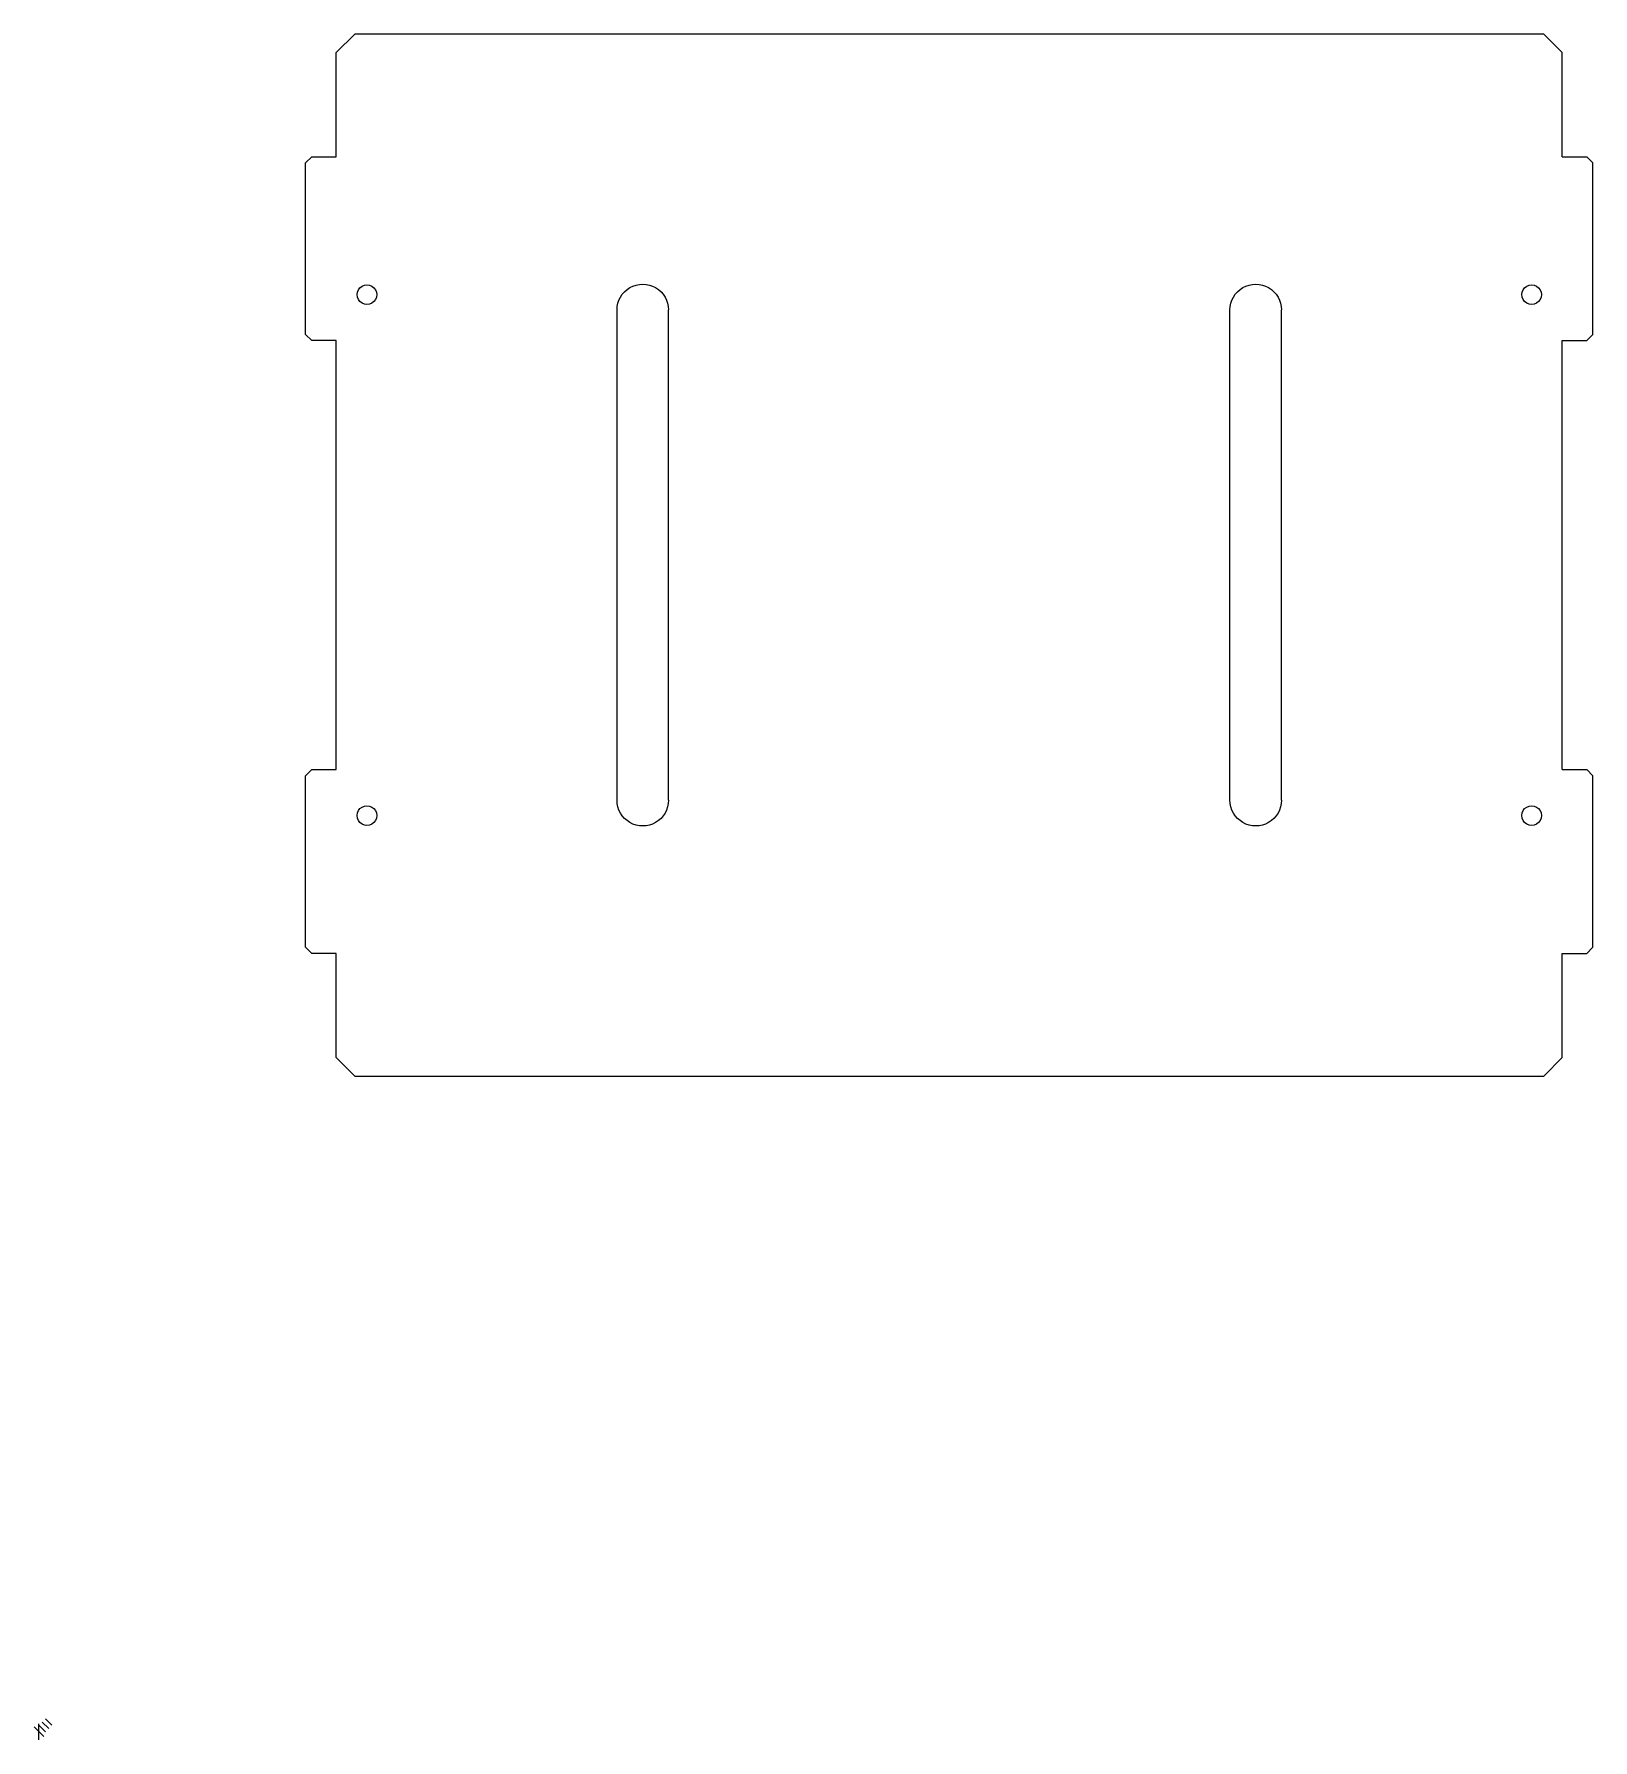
# Model space of a CAD drawing. Extents: x -3 to 958, y -5 to 1047.
import ezdxf

# ---------------------------------------------------------------- set-up
doc = ezdxf.new("R2010")
doc.units = 0

msp = doc.modelspace()

# ---------------------------------------------------------------- linework, layer by layer
at = {"layer": 'Layer 1'}
for p, q in [((194.646, 1046.93), (183.3074, 1035.5915)), ((927.874, 1046.93), (194.646, 1046.93)), ((939.213, 1035.59), (927.8744, 1046.9285)), ((183.307, 971.339), (183.307, 1035.591)), ((939.213, 971.339), (939.213, 1035.591)), ((168.189, 971.339), (164.40947, 967.55947)), ((168.189, 971.339), (183.3071, 971.339)), ((939.213, 971.339), (954.3311, 971.339)), ((954.331, 971.339), (958.11053, 967.55947)), ((164.409, 861.732), (164.409, 967.559)), ((958.11, 861.732), (958.11, 967.559)), ((196.1575, 886.299), (196.366828, 887.876834)), ((196.366828, 884.721166), (196.1575, 886.299)), ((196.366828, 887.876834), (196.967678, 889.322625)), ((196.967678, 883.275375), (196.366828, 884.721166)), ((196.967678, 889.322625), (197.919345, 890.565871)), ((197.919345, 890.565871), (199.181125, 891.536072)), ((199.181125, 891.536072), (200.652234, 892.143706)), ((200.652234, 892.143706), (202.20475, 892.34625)), ((202.20475, 892.34625), (203.757266, 892.143706)), ((203.757266, 892.143706), (205.228375, 891.536072)), ((205.228375, 891.536072), (206.490155, 890.565871)), ((206.490155, 890.565871), (207.441822, 889.322625)), ((207.441822, 889.322625), (208.042672, 887.876834)), ((208.042672, 884.721166), (207.441822, 883.275375)), ((208.042672, 887.876834), (208.252, 886.299)), ((208.252, 886.299), (208.042672, 884.721166)), ((208.252, 886.299), (208.252, 886.299)), ((357.62531, 882.944297), (358.535713, 884.787)), ((358.535713, 884.787), (359.676339, 886.496784)), ((359.676339, 886.496784), (361.033833, 888.050515)), ((361.033833, 888.050515), (362.594839, 889.42506)), ((362.594839, 889.42506), (364.346, 890.597287)), ((364.346, 890.597287), (366.236759, 891.527724)), ((366.236759, 891.527724), (368.207653, 892.192322)), ((368.207653, 892.192322), (370.231971, 892.59108)), ((370.231971, 892.59108), (372.283, 892.724)), ((372.283, 892.724), (374.334029, 892.59108)), ((374.334029, 892.59108), (376.358347, 892.192322)), ((376.358347, 892.192322), (378.329241, 891.527724)), ((378.329241, 891.527724), (380.22, 890.597287)), ((380.22, 890.597287), (381.971161, 889.42506)), ((381.971161, 889.42506), (383.532167, 888.050515)), ((383.532167, 888.050515), (384.889661, 886.496784)), ((384.889661, 886.496784), (386.030287, 884.787)), ((386.030287, 884.787), (386.94069, 882.944297)), ((735.57831, 882.944297), (736.488713, 884.787)), ((736.488713, 884.787), (737.629339, 886.496784)), ((737.629339, 886.496784), (738.986833, 888.050515)), ((738.986833, 888.050515), (740.547839, 889.42506)), ((740.547839, 889.42506), (742.299, 890.597287)), ((742.299, 890.597287), (744.189759, 891.527724)), ((744.189759, 891.527724), (746.160653, 892.192322)), ((746.160653, 892.192322), (748.184971, 892.59108)), ((748.184971, 892.59108), (750.236, 892.724)), ((750.236, 892.724), (752.287029, 892.59108)), ((752.287029, 892.59108), (754.311347, 892.192322)), ((754.311347, 892.192322), (756.282241, 891.527724)), ((756.282241, 891.527724), (758.173, 890.597287)), ((758.173, 890.597287), (759.924161, 889.42506)), ((759.924161, 889.42506), (761.485167, 888.050515)), ((761.485167, 888.050515), (762.842661, 886.496784)), ((762.842661, 886.496784), (763.983287, 884.787)), ((763.983287, 884.787), (764.89369, 882.944297)), ((914.2675, 886.299), (914.476828, 887.876834)), ((914.476828, 884.721166), (914.2675, 886.299)), ((914.476828, 887.876834), (915.077678, 889.322625)), ((915.077678, 883.275375), (914.476828, 884.721166)), ((915.077678, 889.322625), (916.029345, 890.565871)), ((916.029345, 890.565871), (917.291125, 891.536072)), ((917.291125, 891.536072), (918.762234, 892.143706)), ((918.762234, 892.143706), (920.31475, 892.34625)), ((920.31475, 892.34625), (921.867266, 892.143706)), ((921.867266, 892.143706), (923.338375, 891.536072)), ((923.338375, 891.536072), (924.600155, 890.565871)), ((924.600155, 890.565871), (925.551822, 889.322625)), ((925.551822, 889.322625), (926.152672, 887.876834)), ((926.152672, 884.721166), (925.551822, 883.275375)), ((926.152672, 887.876834), (926.362, 886.299)), ((926.362, 886.299), (926.152672, 884.721166)), ((926.362, 886.299), (926.362, 886.299)), ((197.919345, 882.032129), (196.967678, 883.275375)), ((199.181125, 881.061928), (197.919345, 882.032129)), ((200.652234, 880.454294), (199.181125, 881.061928)), ((202.20475, 880.25175), (200.652234, 880.454294)), ((203.757266, 880.454294), (202.20475, 880.25175)), ((205.228375, 881.061928), (203.757266, 880.454294)), ((206.490155, 882.032129), (205.228375, 881.061928)), ((207.441822, 883.275375), (206.490155, 882.032129)), ((356.409, 876.85), (356.548597, 878.952664)), ((356.409, 574.488), (356.409, 876.85)), ((356.548597, 878.952664), (356.958486, 880.991807)), ((356.958486, 880.991807), (357.62531, 882.944297)), ((386.94069, 882.944297), (387.607514, 880.991807)), ((387.607514, 880.991807), (388.017403, 878.952664)), ((388.017403, 878.952664), (388.157, 876.85)), ((388.157, 574.488), (388.157, 876.85)), ((734.362, 876.85), (734.501597, 878.952664)), ((734.362, 574.488), (734.362, 876.85)), ((734.501597, 878.952664), (734.911486, 880.991807)), ((734.911486, 880.991807), (735.57831, 882.944297)), ((764.89369, 882.944297), (765.560514, 880.991807)), ((765.560514, 880.991807), (765.970403, 878.952664)), ((765.970403, 878.952664), (766.11, 876.85)), ((766.11, 574.488), (766.11, 876.85)), ((916.029345, 882.032129), (915.077678, 883.275375)), ((917.291125, 881.061928), (916.029345, 882.032129)), ((918.762234, 880.454294), (917.291125, 881.061928)), ((920.31475, 880.25175), (918.762234, 880.454294)), ((921.867266, 880.454294), (920.31475, 880.25175)), ((923.338375, 881.061928), (921.867266, 880.454294)), ((924.600155, 882.032129), (923.338375, 881.061928)), ((925.551822, 883.275375), (924.600155, 882.032129)), ((164.409, 861.732), (168.18853, 857.95248)), ((183.307, 857.953), (168.189, 857.953)), ((183.307, 593.386), (183.307, 857.953)), ((939.213, 857.953), (954.3311, 857.953)), ((939.213, 593.386), (939.213, 857.953)), ((958.11, 861.732), (954.33047, 857.95248)), ((164.409, 483.78), (164.409, 589.606)), ((168.189, 593.386), (164.40947, 589.60647)), ((168.189, 593.386), (183.3071, 593.386)), ((939.213, 593.386), (954.3311, 593.386)), ((954.331, 593.386), (958.11053, 589.60647)), ((958.11, 483.78), (958.11, 589.606)), ((196.366828, 566.616834), (196.967678, 568.062625)), ((196.967678, 568.062625), (197.919345, 569.305871)), ((197.919345, 569.305871), (199.181125, 570.276072)), ((199.181125, 570.276072), (200.652234, 570.883706)), ((200.652234, 570.883706), (202.20475, 571.08625)), ((202.20475, 571.08625), (203.757266, 570.883706)), ((203.757266, 570.883706), (205.228375, 570.276072)), ((205.228375, 570.276072), (206.490155, 569.305871)), ((206.490155, 569.305871), (207.441822, 568.062625)), ((207.441822, 568.062625), (208.042672, 566.616834)), ((356.548597, 572.385336), (356.409, 574.488)), ((356.958486, 570.346193), (356.548597, 572.385336)), ((357.62531, 568.393703), (356.958486, 570.346193)), ((358.535713, 566.551), (357.62531, 568.393703)), ((386.94069, 568.393703), (386.030287, 566.551)), ((387.607514, 570.346193), (386.94069, 568.393703)), ((388.017403, 572.385336), (387.607514, 570.346193)), ((388.157, 574.488), (388.017403, 572.385336)), ((734.501597, 572.385336), (734.362, 574.488)), ((734.911486, 570.346193), (734.501597, 572.385336)), ((735.57831, 568.393703), (734.911486, 570.346193)), ((736.488713, 566.551), (735.57831, 568.393703)), ((764.89369, 568.393703), (763.983287, 566.551)), ((765.560514, 570.346193), (764.89369, 568.393703)), ((765.970403, 572.385336), (765.560514, 570.346193)), ((766.11, 574.488), (765.970403, 572.385336)), ((914.476828, 566.616834), (915.077678, 568.062625)), ((915.077678, 568.062625), (916.029345, 569.305871)), ((916.029345, 569.305871), (917.291125, 570.276072)), ((917.291125, 570.276072), (918.762234, 570.883706)), ((918.762234, 570.883706), (920.31475, 571.08625)), ((920.31475, 571.08625), (921.867266, 570.883706)), ((921.867266, 570.883706), (923.338375, 570.276072)), ((923.338375, 570.276072), (924.600155, 569.305871)), ((924.600155, 569.305871), (925.551822, 568.062625)), ((925.551822, 568.062625), (926.152672, 566.616834)), ((196.1575, 565.039), (196.366828, 566.616834)), ((196.366828, 563.461166), (196.1575, 565.039)), ((196.967678, 562.015375), (196.366828, 563.461166)), ((197.919345, 560.772129), (196.967678, 562.015375)), ((199.181125, 559.801928), (197.919345, 560.772129)), ((200.652234, 559.194294), (199.181125, 559.801928)), ((202.20475, 558.99175), (200.652234, 559.194294)), ((203.757266, 559.194294), (202.20475, 558.99175)), ((205.228375, 559.801928), (203.757266, 559.194294)), ((206.490155, 560.772129), (205.228375, 559.801928)), ((207.441822, 562.015375), (206.490155, 560.772129)), ((208.042672, 563.461166), (207.441822, 562.015375)), ((208.042672, 566.616834), (208.252, 565.039)), ((208.252, 565.039), (208.042672, 563.461166)), ((208.252, 565.039), (208.252, 565.039)), ((359.676339, 564.841216), (358.535713, 566.551)), ((361.033833, 563.287485), (359.676339, 564.841216)), ((362.594839, 561.91294), (361.033833, 563.287485)), ((364.346, 560.740713), (362.594839, 561.91294)), ((366.236759, 559.810276), (364.346, 560.740713)), ((368.207653, 559.145678), (366.236759, 559.810276)), ((370.231971, 558.74692), (368.207653, 559.145678)), ((372.283, 558.614), (370.231971, 558.74692)), ((374.334029, 558.74692), (372.283, 558.614)), ((376.358347, 559.145678), (374.334029, 558.74692)), ((378.329241, 559.810276), (376.358347, 559.145678)), ((380.22, 560.740713), (378.329241, 559.810276)), ((381.971161, 561.91294), (380.22, 560.740713)), ((383.532167, 563.287485), (381.971161, 561.91294)), ((384.889661, 564.841216), (383.532167, 563.287485)), ((386.030287, 566.551), (384.889661, 564.841216)), ((737.629339, 564.841216), (736.488713, 566.551)), ((738.986833, 563.287485), (737.629339, 564.841216)), ((740.547839, 561.91294), (738.986833, 563.287485)), ((742.299, 560.740713), (740.547839, 561.91294)), ((744.189759, 559.810276), (742.299, 560.740713)), ((746.160653, 559.145678), (744.189759, 559.810276)), ((748.184971, 558.74692), (746.160653, 559.145678)), ((750.236, 558.614), (748.184971, 558.74692)), ((752.287029, 558.74692), (750.236, 558.614)), ((754.311347, 559.145678), (752.287029, 558.74692)), ((756.282241, 559.810276), (754.311347, 559.145678)), ((758.173, 560.740713), (756.282241, 559.810276)), ((759.924161, 561.91294), (758.173, 560.740713)), ((761.485167, 563.287485), (759.924161, 561.91294)), ((762.842661, 564.841216), (761.485167, 563.287485)), ((763.983287, 566.551), (762.842661, 564.841216)), ((914.2675, 565.039), (914.476828, 566.616834)), ((914.476828, 563.461166), (914.2675, 565.039)), ((915.077678, 562.015375), (914.476828, 563.461166)), ((916.029345, 560.772129), (915.077678, 562.015375)), ((917.291125, 559.801928), (916.029345, 560.772129)), ((918.762234, 559.194294), (917.291125, 559.801928)), ((920.31475, 558.99175), (918.762234, 559.194294)), ((921.867266, 559.194294), (920.31475, 558.99175)), ((923.338375, 559.801928), (921.867266, 559.194294)), ((924.600155, 560.772129), (923.338375, 559.801928)), ((925.551822, 562.015375), (924.600155, 560.772129)), ((926.152672, 563.461166), (925.551822, 562.015375)), ((926.152672, 566.616834), (926.362, 565.039)), ((926.362, 565.039), (926.152672, 563.461166)), ((926.362, 565.039), (926.362, 565.039)), ((164.409, 483.78), (168.189, 480)), ((183.307, 480), (168.189, 480)), ((183.307, 415.748), (183.307, 480)), ((939.213, 480), (954.3311, 480)), ((939.213, 415.748), (939.213, 480)), ((958.11, 483.78), (954.331, 480)), ((194.646, 404.409), (183.3074, 415.7476)), ((939.213, 415.748), (927.874, 404.409)), ((194.646, 404.409), (927.874, 404.409)), ((3, -3), (-3, 3)), ((0, -5), (0, 5)), ((4, 0), (0, 4)), ((6, 2), (2, 6)), ((8, 4), (4, 8))]:
    msp.add_line(p, q, dxfattribs=at)

doc.saveas('drawing.dxf')
